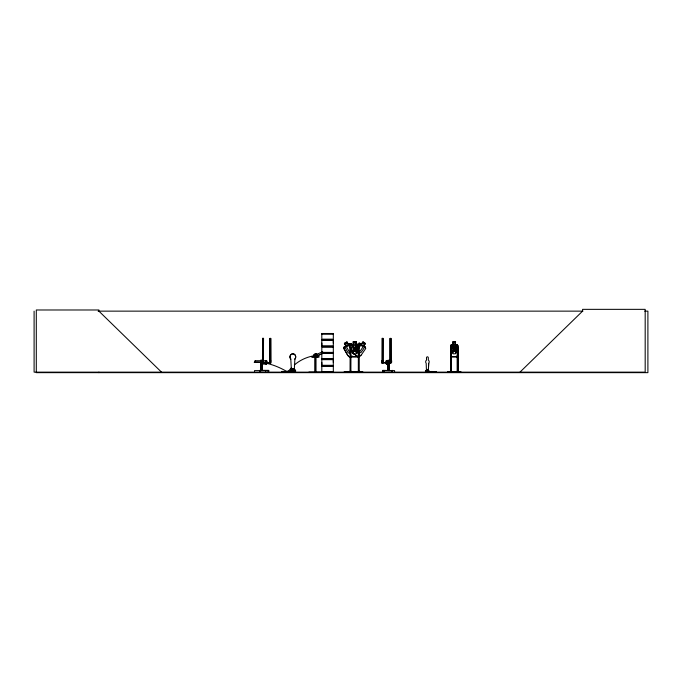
<?xml version="1.0" encoding="UTF-8"?>
<svg xmlns="http://www.w3.org/2000/svg" width="682" height="682" viewBox="0 0 682 682"><rect width="100%" height="100%" fill="white"/><g stroke="black" fill="none" stroke-linecap="round" stroke-linejoin="round"><path stroke-width="1.02" d="M321.81 365.305L321.81 359.653L333.319 359.653L333.31 365.305L321.81 365.305L321.819 362.474M321.81 345.953L321.81 340.301L333.319 340.301L333.31 345.953L321.81 345.953L321.819 343.123M333.31 362.474L333.31 359.653M333.31 343.123L333.31 340.301M262.553 338.34L262.476 362.943L263.448 362.943L263.525 338.34L262.553 338.34L262.647 362.943M263.278 362.943L263.525 338.34M382.986 338.34L382.9 362.943L381.946 362.943L382.031 338.34L382.986 338.34L382.986 363.037M428.688 363.301L428.322 371.213L428.688 363.301A2.055 1.773 -90 0 0 428.322 360.079L428.322 357.862A1.023 0.887 -90 0 0 427.367 356.831A1.023 0.887 -90 0 0 426.48 357.862L426.548 360.079A2.055 1.773 -90 0 0 426.182 363.301L426.48 371.213M294.223 370.957L294.888 359.099A3.078 2.847 -90 0 0 294.888 354.751A3.078 2.847 -90 0 0 290.788 354.751A3.078 2.847 -90 0 0 290.788 359.099L291.453 370.957M427.077 370.394L427.077 370.036M292.91 369.422L293.465 368.885L293.78 369.439M292.953 369.627L292.97 368.877L293.669 369.439M292.723 369.516C293.49 368.578 293.652 369.482 292.748 369.252M426.591 370.215L427.111 370.087L426.813 370.462M293.081 368.979L293.789 369.184M427.273 370.462L427.222 369.968M457.059 344.615L457.912 345.731L457.852 353.796L457.025 356.729L451.356 356.729M457.085 356.831L457.929 353.813M353.702 350.147L352.79 353.071L358.527 357.018L361.017 355.177M359.167 353.796L358.255 356.729L351.298 356.729M359.269 353.813L358.331 356.831L351.221 356.831L350.181 353.813L350.181 345.689L351.256 344.615L358.306 344.615L359.269 345.697L359.235 372.142M292.876 369.201L293.311 369.576L293.396 368.885M453.138 372.082L453.232 371.63L453.249 372.142M293.286 369.277L293.439 368.979M363.054 341.878L361.341 344.376L359.516 344.35L356.319 349.005L356.192 351.861L358.519 353.464L361.145 352.321L364.341 347.667L363.668 345.979L365.382 343.481M451.382 344.615L450.538 345.697L450.606 372.142L450.683 345.74L451.416 344.717M436.301 372.133L425.295 372.133L426.216 372.108L425.491 371.869L425.491 370.803L426.548 370.803M428.16 370.803L428.015 372.133M433.82 371.656L434.033 372.108M433.82 371.869L434.485 372.125M281.99 371.92L281.947 371.417L290.566 371.733M285.383 371.733C284.454 372.27 286.542 372.253 285.34 371.417M286.227 371.417L285.988 372.125M291.342 370.13L291.393 371.92M350.284 345.731L351.298 344.717M519.974 372.142L582.581 311.137L582.581 309.347L645.181 309.347L645.181 372.142L34.1 372.142L34.1 311.137M315.783 356.737L316.815 355.723M293.541 369.576L293.277 369.618M350.932 357.138L352.696 356.14M447.784 372.082L453.198 372.014M435.807 372.142L436.489 371.656L429.967 371.869M282.229 372.133L281.947 371.733L295.852 372.116M282.74 371.92L282.553 372.125M292.143 371.92L291.956 372.125M295.57 371.92L281.913 371.92M295.349 372.142L295.621 370.13L294.334 370.13L294.334 371.417M322.364 353.549L316.925 356.004L316.269 354.589L322.688 351.724M316.857 356.004L322.288 353.549M315.041 354.964L316.439 354.819M98.106 311.137L582.905 311.137M644.703 311.137L647.9 311.137L647.9 372.653L36.299 372.653L36.299 309.986L98.907 309.986L98.907 311.137L161.506 372.142M321.802 333.489L333.327 333.489M321.802 333.686L333.327 333.711L333.31 339.159L321.81 339.159L321.81 333.711M321.819 334.044L333.31 334.044M321.733 339.559L333.396 339.559M321.733 339.909L333.396 339.909M451.322 344.615L457.119 344.615L457.989 345.689L457.912 372.142M321.733 346.345L333.396 346.345M321.733 346.695L333.396 346.695M359.167 347.539L358.331 347.539L358.331 372.142M450.555 347.539L451.416 347.539M321.819 352.389L333.31 352.389M321.819 353.395L333.31 353.395M450.538 353.813L451.296 356.831L457.145 356.831M314.922 354.325L314.521 356.507M316.269 354.589L316.925 356.004M315.212 354.742L314.965 356.243M315.05 355.501L314.095 355.279M315.016 356.507L311.691 356.507L311.691 357.146L319.023 357.146L319.023 356.507L317.019 356.507M321.733 358.911L333.396 358.911M290.788 359.099L290.856 359.099A3.078 2.847 -90 0 1 290.856 354.751A3.078 2.847 -90 0 1 294.888 354.751A3.078 2.847 -90 0 1 294.82 359.099L294.888 359.099M321.733 359.261L333.396 359.261M260.567 360.352L261.257 360.352L261.257 370.607M261.538 360.352L261.538 370.181L261.487 360.352L262.178 360.352L262.178 370.607M387.93 360.352L388.527 360.352M389.533 360.352L388.936 360.352L388.936 370.607M262.391 360.991L263.533 360.991L263.533 363.037M270.89 360.991L269.74 360.991L269.74 363.037M381.886 360.991L382.986 360.991M391.042 360.991L389.933 360.991L389.933 363.037M386.131 361.247L386.455 363.804M386.762 361.247L387.086 363.804M266.756 362.27L254.94 362.27L254.94 360.735L266.756 360.735L266.756 363.804L260.874 363.77L260.839 363.293L266.756 363.293M386.259 362.27L391.656 362.27L391.656 360.735L386.259 360.735L386.259 363.804L389.072 363.77L386.131 363.804M263.303 362.526L269.97 362.526M382.892 362.526L390.036 362.526M386.259 363.293L389.115 363.293M260.839 363.804L266.867 363.804L266.867 361.247L265.724 361.247L265.724 363.804M321.733 365.697L333.396 365.697M321.733 366.046L333.396 366.046M426.421 371.656L426.421 369.866L427.307 369.866M392.286 370.607L382.679 370.352L382.679 372.142M259.859 370.565L268.674 370.565M382.687 370.565L392.278 370.565M268.691 370.607L254.505 370.607L254.505 372.142M382.679 370.607L394.588 370.607L394.588 372.142M291.376 370.957L294.3 370.957M286.934 371.161L288.972 371.161M359.261 371.247L358.238 371.247L358.238 372.142M351.06 371.502L358.238 371.502M431.041 371.485L432.405 371.485M451.305 371.502L457.341 371.502M453.249 371.63L447.869 371.63L447.886 372.142M455.397 372.142L455.397 371.63L460.776 371.63L460.759 372.142M425.977 371.997L436.523 371.988M350.267 344.76L348.451 344.632L346.959 341.997L344.504 343.387L345.996 346.021L345.177 347.641L347.956 352.56L350.463 353.924M351.656 343.933L350.198 343.532L348.493 344.495L347.002 341.861L344.367 343.344L345.859 345.987L344.06 347.002L343.754 348.417L347.752 355.484L350.045 357.641M351.588 344.018L350.207 343.634L344.146 347.061L343.864 348.4L347.829 355.416L350.062 357.513M359.252 371.63L359.286 372.142M460.862 372.082L455.508 372.082M359.593 343.174L365.33 347.121L365.586 348.519M358.255 344.717L359.167 345.74M350.343 347.965L348.954 345.51L346.49 346.899L349.269 351.818M450.623 353.796L451.356 356.831M458.176 372.142L458.176 371.247L457.145 371.247L457.153 372.142M458.04 372.142L458.091 347.539L457.23 347.539L457.281 372.142M457.775 371.247L457.801 372.142M457.417 355.74L457.417 371.119M455.525 344.615L455.525 341.588L453.001 341.588L453.001 344.615M451.493 372.142L451.493 371.247L450.47 371.247L450.478 372.142M451.416 355.74L451.39 372.142M451.228 347.539L451.305 372.142M451.126 371.247L451.1 372.142M450.845 371.247L450.87 372.142M429.004 371.869L429.004 370.803L427.955 370.803L427.955 371.656M428.799 370.803L428.799 371.656L425.704 371.656L425.704 370.803M427.239 369.866L427.307 371.656M426.497 369.866L426.548 371.656M392.244 370.352L392.244 372.142M391.741 370.607L391.741 372.142M391.153 360.735L391.153 362.27M390.922 338.391L390.939 363.037M390.113 338.391L390.113 363.003M390.036 363.037L390.044 338.391L390.999 338.391L391.042 363.037L381.886 363.037L381.98 360.991L382.014 363.003M389.405 360.352L389.439 370.607M389.03 360.352L388.979 370.181M388.433 370.607L388.433 360.352L388.399 370.181M388.058 360.352L388.024 370.181M387.973 360.352L387.93 370.607M386.89 361.247L386.89 363.804M386.762 360.735L386.762 363.804M386.302 360.769L386.327 363.804M384.307 370.607L384.307 372.142M383.182 370.607L383.182 372.142M383.148 370.641L383.148 372.108M362.722 372.142L362.722 371.63L344.274 371.63L344.274 372.142M362.21 371.63L362.21 372.142M359.073 371.247L359.073 372.142M358.425 371.247L358.434 372.142M356.243 344.615L356.243 341.588L353.216 341.588L353.216 344.615M351.06 372.142L351.06 371.247L350.037 371.247L350.002 372.142M350.872 371.247L350.872 372.142L350.966 347.539L350.13 347.539L350.062 372.142M350.224 371.247L350.224 372.142M344.785 371.63L344.785 372.142M321.324 372.142L308.886 372.142M317.701 356.507L317.701 357.146M315.971 357.146L315.971 372.014M315.536 357.146L315.536 372.014M314.743 357.146L314.743 372.014M314.266 356.507L314.266 354.325L313.856 356.507M313.004 356.507L313.004 357.146M295.289 370.13L295.289 371.417L290.72 371.417L290.72 370.13M294.667 370.13L294.667 371.733M294.138 371.417L294.138 368.723L292.74 368.723L292.74 371.417M294.053 368.723L294.053 371.417M292.825 368.723L292.825 371.417M291.674 371.417L291.674 370.13L290.387 370.13L290.387 371.733M270.643 338.391L270.66 363.037M270.012 338.391L269.97 363.037M269.791 363.003L269.842 338.391L270.814 338.391L270.89 363.037L262.391 363.037L262.442 360.991M268.691 372.142L268.691 370.352L259.842 370.352L259.961 372.142M268.231 370.607L268.231 372.142M266.415 361.247L266.415 363.804M266.295 360.735L266.295 363.804M266.176 361.247L266.176 363.804M265.844 361.247L265.844 363.804M265.622 370.607L265.622 372.142M263.482 360.991L263.482 363.003M263.286 360.991L263.303 363.037M262.63 360.991L262.613 363.037M261.931 360.352L261.948 370.181M261.718 360.352L261.718 370.607M261.206 360.352L261.206 370.181M261.027 360.352L261.01 370.181M260.797 360.352L260.797 370.607M260.618 360.352L260.567 370.181M260.422 370.607L260.422 372.142M260.379 370.641L260.379 372.108M259.995 370.641L259.995 372.108M255.4 360.735L255.4 362.27M98.907 372.142L98.907 372.653M254.19 362.27A35.899 16.888 27.5 0 1 260.567 362.321M261.428 362.415A35.899 16.888 27.5 0 1 286.636 371.417M288.58 371.161A39.931 38.763 0 0 1 291.282 367.93M294.326 364.998A39.931 38.763 0 0 1 314.163 355.748M317.42 355.569A1.79 1.722 -90 0 1 315.34 357.411A1.79 1.722 -90 0 1 314.172 354.836A1.79 1.722 -90 0 1 316.857 354.325M456.471 352.671L455.678 352.764L454.323 349.84C453.138 354.649 450.521 353.225 453.794 349.175C450.589 345.288 453.274 343.984 454.28 348.493C455.269 344.001 458.125 345.254 454.817 349.201L456.471 352.671M352.193 345.714L354.111 349.201C349.909 353.506 353.498 354.41 354.717 349.84C355.859 354.418 359.593 353.515 355.356 349.175C359.346 345.101 355.944 344.12 354.768 348.493L353.174 345.748L352.193 345.714M353.608 350.105L352.671 353.114L358.527 357.138L361.093 355.245L365.697 348.545L365.424 347.061L363.804 345.953L365.518 343.455L363.029 341.742L361.315 344.24L359.61 343.063L358.203 343.413L353.608 350.105M456.616 351.375L455.388 353.796L453.087 353.796L451.851 351.375L451.851 345.731L453.087 344.717L453.061 341.588L455.44 341.691L455.388 344.717L456.616 345.731L456.616 351.375M357.649 351.375L356.14 353.796L353.31 353.796L351.801 351.375L351.801 345.731L353.31 344.717L353.31 341.691L356.14 341.691L356.14 344.717L357.649 345.731L357.649 351.375M360.769 345.211L357.564 349.866L359.891 351.469L363.097 346.806L360.769 345.211M363.182 342.586L362.611 343.413L364.111 344.444L364.682 343.609L363.182 342.586M294.786 371.733C293.712 372.227 295.86 372.202 294.786 371.733M346.771 342.679L345.194 343.575L345.689 344.453L347.266 343.558L346.771 342.679M355.637 342.193L353.822 342.193L353.822 343.208L355.637 343.208L355.637 342.193M454.971 342.193L453.496 342.193L453.496 343.208L454.971 343.208L454.971 342.193M356.14 345.731L353.31 345.731L353.31 351.375L356.14 351.375L356.14 345.731M455.388 345.731L453.087 345.731L453.087 351.375L455.388 351.375L455.388 345.731M333.319 347.087L321.81 347.087L321.81 352.534L333.327 352.551L333.31 347.087M333.327 352.841L321.802 352.841L333.319 352.85M333.327 353.054L321.802 353.037L321.819 358.51L333.319 358.51L333.319 353.063M314.837 355.927L316.107 356.712L314.837 355.927M333.319 366.439L321.81 366.439L321.81 371.895L333.327 371.895L333.319 366.439M333.293 371.733L321.836 371.733L333.31 371.741M317.156 356.865A1.79 1.722 -90 0 0 316.243 353.898A1.79 1.722 -90 0 0 314.249 356.209A1.79 1.722 -90 0 0 317.156 356.865"/></g></svg>
